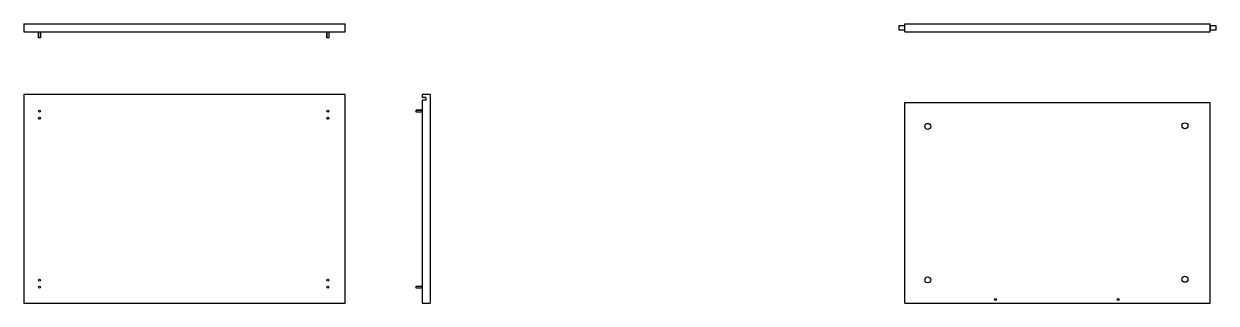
# Model space of a CAD drawing. Header units: millimetres. Extents: x -1607 to 2086, y -1080 to 527.
# Drawn here: x 881.9 to 1178.8, y -833.9 to -764.3 of the extents above; entities that cross this region are included whole.
import ezdxf

# ---------------------------------------------------------------- set-up
doc = ezdxf.new("R2010")
doc.units = ezdxf.units.MM
doc.layers.add('Dettagli', color=252, linetype='Continuous')

msp = doc.modelspace()

# ---------------------------------------------------------------- linework, layer by layer
for p, q in [((881.89, -764.25), (961.89, -764.25)), ((881.89, -764.25), (881.89, -766.25)), ((961.89, -766.25), (961.89, -764.25)), ((1101.31, -764.25), (1177.31, -764.25)), ((1101.31, -766.25), (1101.31, -764.25)), ((1177.31, -766.25), (1177.31, -764.25)), ((881.89, -766.25), (961.89, -766.25)), ((1101.31, -766.25), (1177.31, -766.25)), ((881.89, -781.87), (881.89, -833.87)), ((961.89, -781.87), (881.89, -781.87)), ((961.89, -833.87), (961.89, -781.87)), ((981.09, -781.87), (981.09, -782.61)), ((983.09, -781.87), (981.09, -781.87)), ((981.99, -783.31), (981.09, -783.31)), ((981.09, -783.31), (981.09, -833.87)), ((983.09, -781.87), (983.09, -833.87)), ((1101.31, -783.87), (1177.31, -783.87)), ((1101.31, -833.87), (1101.31, -783.87)), ((1177.31, -833.87), (1177.31, -783.87)), ((881.89, -833.87), (961.89, -833.87)), ((981.09, -833.87), (983.09, -833.87)), ((1101.31, -833.87), (1177.31, -833.87))]:
    msp.add_line(p, q)
msp.add_lwpolyline([(981.98, -782.61), (981.98, -782.61), (981.09, -782.61)])
at = {"layer": 'Dettagli'}
for p, q in [((1099.81, -764.75), (1099.81, -765.75)), ((1101.31, -764.75), (1099.81, -764.75)), ((1099.81, -765.75), (1101.31, -765.75)), ((1101.31, -765.75), (1101.31, -764.75)), ((1177.31, -764.75), (1177.31, -765.75)), ((1178.81, -764.75), (1177.31, -764.75)), ((1177.31, -765.75), (1178.81, -765.75)), ((1178.81, -765.75), (1178.81, -764.75)), ((885.56, -766.25), (885.56, -767.75)), ((885.56, -767.75), (885.56, -766.25)), ((885.56, -766.25), (886.06, -766.25)), ((886.06, -767.75), (885.56, -767.75)), ((886.06, -766.25), (886.06, -767.75)), ((957.36, -766.25), (957.36, -767.75)), ((957.36, -767.75), (957.36, -766.25)), ((957.36, -766.25), (957.86, -766.25)), ((957.86, -767.75), (957.36, -767.75)), ((957.86, -766.25), (957.86, -767.75)), ((981.98, -782.61), (981.98, -783.31)), ((981.09, -785.77), (979.59, -785.77)), ((979.59, -786.27), (979.59, -785.77)), ((979.59, -785.77), (981.09, -785.77)), ((981.09, -786.27), (979.59, -786.27)), ((981.09, -785.77), (981.09, -786.27)), ((979.59, -830.15), (979.59, -829.65)), ((979.59, -829.65), (981.09, -829.65)), ((981.09, -830.15), (979.59, -830.15)), ((981.09, -830.15), (981.09, -829.65)), ((981.09, -829.65), (981.09, -830.15))]:
    msp.add_line(p, q, dxfattribs=at)
for centre, radius in [((885.81, -786.02), 0.25), ((957.61, -786.02), 0.25), ((885.81, -787.8), 0.25), ((957.61, -787.8), 0.25), ((1107, -789.82), 0.75), ((1171.04, -789.66), 0.75), ((885.81, -828.12), 0.25), ((957.61, -828.12), 0.25), ((1107, -828.06), 0.75), ((1171.04, -827.9), 0.75), ((885.81, -829.9), 0.25), ((957.61, -829.9), 0.25), ((1123.84, -832.93), 0.25), ((1154.41, -832.93), 0.25)]:
    msp.add_circle(centre, radius, dxfattribs=at)

doc.saveas('drawing.dxf')
